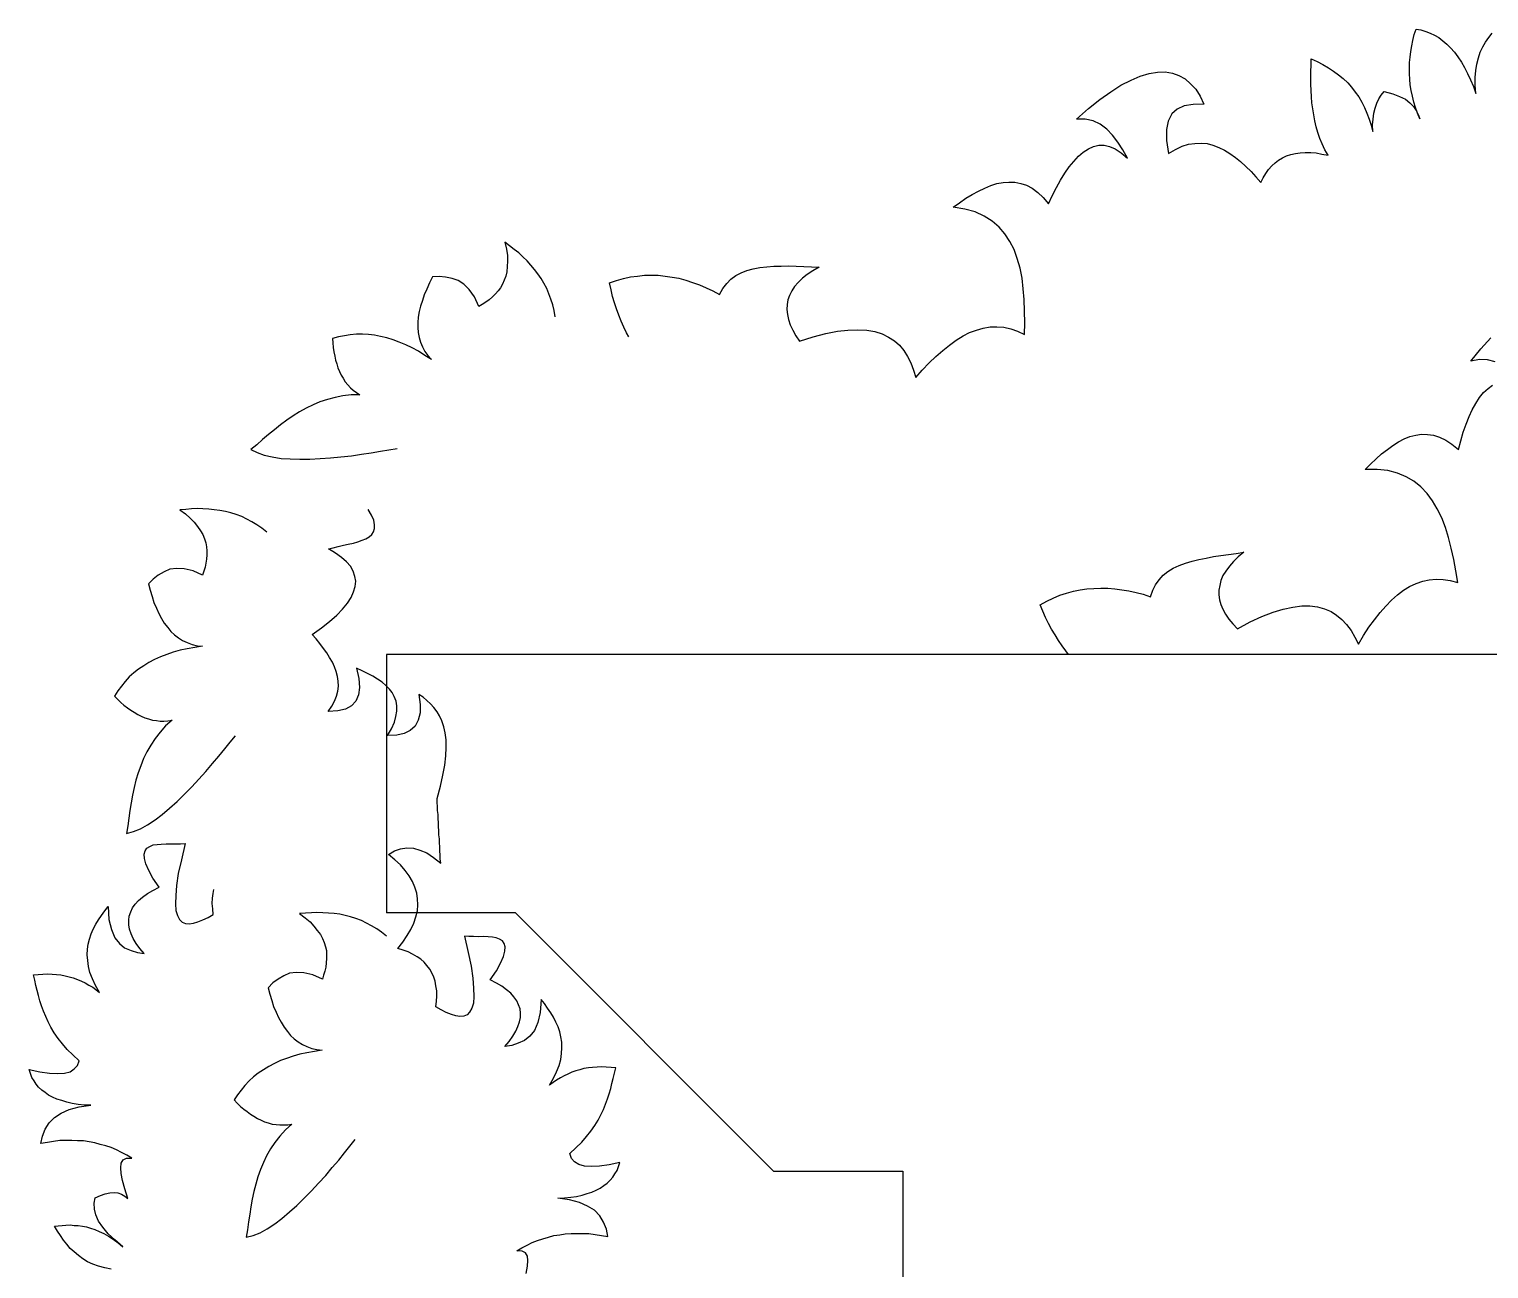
# Model space of a CAD drawing. Extents: x -24232 to 27340, y -23039 to 23489.
# Drawn here: x 2474 to 3039, y -12831 to -12351 of the extents above; entities that cross this region are included whole.
import ezdxf

# ---------------------------------------------------------------- set-up
doc = ezdxf.new("R2010")
doc.units = 0
doc.header["$LTSCALE"] = 10
doc.layers.add('1', color=1, linetype='CONTINUOUS')
doc.layers.add('3', color=3, linetype='CONTINUOUS')

msp = doc.modelspace()

# ---------------------------------------------------------------- linework, layer by layer
at = {"layer": '1'}
for points in [[(2706.34, -12470.34), (2705.46, -12468.77), (2704.42, -12466.52), (2703.38, -12464.28), (2702.49, -12461.91), (2701.59, -12459.54), (2700.83, -12457.18), (2700.08, -12454.69), (2699.48, -12452.08), (2698.87, -12449.46), (2698.87, -12449.46), (2701.66, -12448.46), (2704.28, -12447.72), (2707.03, -12447.13), (2709.76, -12446.8), (2712.49, -12446.48), (2715.2, -12446.42), (2717.76, -12446.49), (2720.44, -12446.83), (2723.12, -12447.18), (2725.78, -12447.66), (2728.43, -12448.41), (2731.06, -12449.29), (2733.69, -12450.18), (2736.31, -12451.33), (2738.92, -12452.48), (2741.51, -12453.9), (2741.51, -12453.9), (2742.78, -12451.57), (2744.28, -12449.66), (2745.89, -12448.03), (2747.77, -12446.56), (2749.88, -12445.51), (2752.11, -12444.6), (2754.59, -12443.99), (2757.07, -12443.5), (2759.8, -12443.18), (2762.51, -12442.99), (2765.36, -12442.94), (2768.2, -12442.89), (2771.17, -12442.99), (2774.13, -12443.09), (2777.1, -12443.19), (2780.06, -12443.29), (2780.06, -12443.29), (2777.65, -12444.72), (2775.51, -12446.17), (2773.64, -12447.65), (2772.02, -12449.28), (2770.55, -12450.79), (2769.47, -12452.46), (2768.65, -12454.29), (2767.98, -12455.99), (2767.69, -12457.86), (2767.55, -12459.74), (2767.8, -12461.65), (2768.19, -12463.58), (2768.84, -12465.66), (2769.89, -12467.77), (2771.07, -12469.89), (2772.53, -12472.03), (2772.53, -12472.03), (2777.8, -12470.28), (2782.63, -12469.04), (2787.16, -12468.18), (2791.25, -12467.69), (2795.05, -12467.59), (2798.55, -12467.73), (2801.62, -12468.24), (2804.52, -12469.14), (2806.99, -12470.42), (2809.31, -12471.82), (2811.2, -12473.59), (2812.93, -12475.62), (2814.37, -12477.9), (2815.66, -12480.43), (2816.66, -12483.21), (2817.51, -12486.12), (2817.51, -12486.12), (2820.04, -12483.21), (2822.69, -12480.45), (2825.32, -12477.95), (2827.94, -12475.59), (2830.54, -12473.49), (2833.11, -12471.67), (2835.82, -12469.99), (2838.35, -12468.7), (2841, -12467.69), (2843.63, -12466.96), (2846.37, -12466.5), (2848.94, -12466.43), (2851.63, -12466.64), (2854.28, -12467.25), (2856.91, -12468.14), (2859.65, -12469.44), (2859.65, -12469.44), (2859.74, -12464.85), (2859.69, -12460.38), (2859.5, -12455.91), (2859.16, -12451.69), (2858.67, -12447.59), (2857.89, -12443.75), (2856.83, -12440.01), (2855.62, -12436.54), (2853.97, -12433.44), (2852.05, -12430.44), (2849.82, -12427.84), (2847.16, -12425.6), (2844.07, -12423.6), (2840.55, -12421.97), (2836.58, -12420.84), (2832.05, -12420.08), (2832.05, -12420.08), (2834.48, -12418.38), (2836.91, -12416.68), (2839.32, -12415.25), (2841.86, -12413.96), (2844.25, -12412.8), (2846.62, -12411.77), (2848.98, -12411.01), (2851.32, -12410.52), (2853.62, -12410.43), (2855.92, -12410.47), (2858.18, -12410.92), (2860.42, -12411.64), (2862.63, -12412.76), (2864.8, -12414.42), (2866.81, -12416.33), (2868.92, -12418.8), (2868.92, -12418.8), (2870.38, -12415.67), (2871.98, -12412.55), (2873.55, -12409.7), (2875.25, -12407), (2876.93, -12404.56), (2878.72, -12402.4), (2880.51, -12400.38), (2882.39, -12398.77), (2884.38, -12397.58), (2886.34, -12396.65), (2888.41, -12396.14), (2890.44, -12396.16), (2892.56, -12396.6), (2894.79, -12397.59), (2897.1, -12399.12), (2899.5, -12401.2), (2899.5, -12401.2), (2897.73, -12397.95), (2895.8, -12394.96), (2893.72, -12392.23), (2891.47, -12389.89), (2888.92, -12387.93), (2886.19, -12386.63), (2883.13, -12385.99), (2879.75, -12385.99), (2879.75, -12385.99), (2884.4, -12381.9), (2888.86, -12378.46), (2893.02, -12375.41), (2897, -12372.89), (2900.94, -12370.9), (2904.44, -12369.42), (2907.91, -12368.34), (2911.19, -12367.79), (2914.17, -12367.75), (2916.97, -12368.24), (2919.47, -12369.12), (2921.8, -12370.38), (2923.95, -12372.31), (2925.94, -12374.49), (2927.62, -12377.19), (2929.13, -12380.29), (2929.13, -12380.29), (2924.94, -12380.36), (2921.51, -12380.9), (2918.71, -12382.17), (2916.67, -12384.04), (2915.24, -12386.76), (2914.57, -12390.09), (2914.65, -12394.29), (2915.46, -12399.35), (2915.46, -12399.35), (2918.15, -12397.81), (2920.69, -12396.52), (2923.18, -12395.77), (2925.64, -12395.42), (2928.08, -12395.34), (2930.36, -12395.52), (2932.62, -12396.11), (2934.85, -12396.96), (2937.06, -12398.08), (2939.12, -12399.32), (2941.3, -12400.85), (2943.33, -12402.49), (2945.35, -12404.41), (2947.36, -12406.33), (2949.22, -12408.37), (2951.21, -12410.55), (2951.21, -12410.55), (2952.03, -12408.72), (2953.11, -12407.05), (2954.18, -12405.51), (2955.37, -12404.12), (2956.68, -12403.01), (2957.98, -12401.89), (2959.53, -12401.07), (2961.08, -12400.24), (2962.75, -12399.7), (2964.54, -12399.3), (2966.45, -12399.05), (2968.35, -12398.92), (2970.51, -12398.96), (2972.66, -12399.13), (2974.79, -12399.57), (2977.19, -12400.03), (2977.19, -12400.03), (2976, -12397.91), (2974.96, -12395.66), (2974.05, -12393.56), (2973.29, -12391.2), (2972.65, -12388.99), (2972.02, -12386.64), (2971.67, -12384.32), (2971.31, -12381.99), (2970.95, -12379.66), (2970.73, -12377.35), (2970.65, -12374.91), (2970.57, -12372.47), (2970.5, -12370.03), (2970.55, -12367.6), (2970.61, -12365.17), (2970.66, -12362.74), (2970.66, -12362.74), (2973.02, -12363.74), (2975.23, -12364.86), (2977.43, -12366.12), (2979.35, -12367.48), (2981.27, -12368.85), (2983.04, -12370.34), (2984.81, -12371.97), (2986.29, -12373.71), (2987.77, -12375.58), (2989.11, -12377.45), (2990.3, -12379.43), (2991.35, -12381.54), (2992.26, -12383.78), (2993.16, -12386.01), (2993.92, -12388.37), (2994.54, -12390.85), (2994.54, -12390.85), (2994.47, -12388.28), (2994.65, -12385.99), (2994.97, -12383.72), (2995.39, -12381.73), (2996.08, -12379.89), (2996.89, -12378.19), (2997.81, -12376.78), (2999, -12375.39), (2999, -12375.39), (3002.32, -12376.19), (3004.94, -12377.21), (3007.15, -12378.33), (3008.94, -12379.68), (3010.31, -12381.14), (3011.27, -12382.71), (3012.09, -12384.26), (3012.77, -12385.93), (3012.77, -12385.93), (3011.86, -12383.7), (3011.09, -12381.48), (3010.45, -12379.4), (3009.94, -12377.2), (3009.44, -12374.99), (3009.07, -12372.8), (3008.84, -12370.62), (3008.74, -12368.45), (3008.78, -12366.29), (3008.81, -12364.13), (3008.98, -12361.98), (3009.28, -12359.84), (3009.59, -12357.7), (3010.03, -12355.57), (3010.61, -12353.32), (3011.32, -12351.21), (3011.32, -12351.21), (3013.19, -12351.5), (3015.04, -12352.05), (3016.74, -12352.72), (3018.43, -12353.53), (3020.12, -12354.48), (3021.64, -12355.68), (3023.16, -12357.01), (3024.67, -12358.48), (3026.16, -12360.09), (3027.5, -12361.95), (3028.83, -12363.95), (3030.02, -12366.07), (3031.19, -12368.33), (3032.34, -12370.85), (3033.5, -12373.37), (3034.49, -12376.16), (3034.49, -12376.16), (3034.21, -12372.89), (3034.17, -12369.91), (3034.39, -12367.23), (3034.86, -12364.7), (3035.45, -12362.31), (3036.17, -12360.07), (3037.14, -12357.98), (3038.23, -12356.17), (3039.46, -12354.38), (3040.8, -12352.73)], [(2677.84, -12462.56), (2677.84, -12462.56), (2677.45, -12460.12), (2676.89, -12457.93), (2676.16, -12455.69), (2675.37, -12453.64), (2674.59, -12451.59), (2673.51, -12449.57), (2672.38, -12447.73), (2671.14, -12445.96), (2669.9, -12444.2), (2668.43, -12442.57), (2666.95, -12440.94), (2665.37, -12439.39), (2663.78, -12437.83), (2662.03, -12436.53), (2660.22, -12435.11), (2658.4, -12433.7), (2658.4, -12433.7), (2658.94, -12436.38), (2659.33, -12438.82), (2659.4, -12440.99), (2659.28, -12443.12), (2659.09, -12445.13), (2658.69, -12446.8), (2658.1, -12448.42), (2657.45, -12449.93), (2656.72, -12451.33), (2655.74, -12452.56), (2654.69, -12453.68), (2653.52, -12454.87), (2652.28, -12455.95), (2650.98, -12456.91), (2649.6, -12457.75), (2648.22, -12458.6), (2648.22, -12458.6), (2646.56, -12454.87), (2644.5, -12452.02), (2642.45, -12449.96), (2640.26, -12448.46), (2637.9, -12447.7), (2635.37, -12447.19), (2632.87, -12446.98), (2630.29, -12447.15), (2630.29, -12447.15), (2629.15, -12449.42), (2628.09, -12451.81), (2627.07, -12454.02), (2626.42, -12456.31), (2625.71, -12458.49), (2625.22, -12460.53), (2624.8, -12462.69), (2624.68, -12464.81), (2624.61, -12466.75), (2624.83, -12468.67), (2625.18, -12470.52), (2625.7, -12472.41), (2626.46, -12474.16), (2627.4, -12475.95), (2628.57, -12477.6), (2629.97, -12479.11), (2629.97, -12479.11), (2627.42, -12477.52), (2624.86, -12475.93), (2622.44, -12474.56), (2619.98, -12473.39), (2617.47, -12472.39), (2615.15, -12471.45), (2612.67, -12470.75), (2610.26, -12470.18), (2607.93, -12469.71), (2605.54, -12469.44), (2603.23, -12469.27), (2600.87, -12469.3), (2598.47, -12469.5), (2596.21, -12469.94), (2593.95, -12470.38), (2591.64, -12471), (2591.64, -12471), (2591.73, -12472.69), (2591.89, -12474.49), (2592.09, -12476.11), (2592.47, -12477.77), (2592.79, -12479.31), (2593.22, -12480.79), (2593.72, -12482.38), (2594.26, -12483.78), (2594.92, -12485.12), (2595.7, -12486.38), (2596.54, -12487.76), (2597.55, -12488.88), (2598.55, -12490.01), (2599.6, -12490.94), (2600.84, -12491.92), (2602.19, -12492.84), (2602.19, -12492.84), (2598.86, -12492.82), (2595.63, -12493.22), (2592.65, -12493.78), (2589.63, -12494.53), (2586.75, -12495.5), (2584.13, -12496.64), (2581.46, -12497.96), (2578.86, -12499.4), (2576.33, -12500.95), (2573.88, -12502.61), (2571.49, -12504.39), (2569.17, -12506.28), (2566.86, -12508.18), (2564.54, -12510.07), (2562.3, -12512.08), (2559.98, -12513.98), (2559.98, -12513.98), (2562.44, -12515.16), (2565.13, -12516.19), (2568.21, -12516.83), (2571.71, -12517.38), (2575.18, -12517.62), (2578.99, -12517.65), (2582.81, -12517.69), (2586.78, -12517.46), (2590.87, -12517.17), (2594.88, -12516.76), (2598.9, -12516.35), (2602.78, -12515.71), (2606.61, -12515.26), (2610.19, -12514.65), (2613.46, -12514.06), (2616.63, -12513.54)], [(3041.93, -12480.05), (3039.01, -12479.26), (3035.89, -12479.16), (3032.56, -12479.76), (3032.56, -12479.76), (3036.41, -12474.91), (3040.2, -12470.74)], [(2876.73, -12593.34), (2875.59, -12591.95), (2874.17, -12589.93), (2872.75, -12587.9), (2871.45, -12585.72), (2870.15, -12583.55), (2868.99, -12581.36), (2867.81, -12579.04), (2866.76, -12576.57), (2865.7, -12574.11), (2865.7, -12574.11), (2868.26, -12572.63), (2870.72, -12571.44), (2873.32, -12570.37), (2875.95, -12569.57), (2878.58, -12568.77), (2881.23, -12568.24), (2883.77, -12567.85), (2886.46, -12567.72), (2889.16, -12567.59), (2891.87, -12567.59), (2894.6, -12567.86), (2897.35, -12568.27), (2900.1, -12568.68), (2902.88, -12569.35), (2905.65, -12570.02), (2908.45, -12570.97), (2908.45, -12570.97), (2909.29, -12568.45), (2910.43, -12566.3), (2911.73, -12564.41), (2913.32, -12562.63), (2915.21, -12561.23), (2917.25, -12559.94), (2919.58, -12558.9), (2921.93, -12557.99), (2924.56, -12557.19), (2927.2, -12556.52), (2929.99, -12555.97), (2932.78, -12555.43), (2935.72, -12555), (2938.66, -12554.58), (2941.59, -12554.15), (2944.53, -12553.72), (2944.53, -12553.72), (2942.41, -12555.56), (2940.56, -12557.37), (2938.97, -12559.15), (2937.67, -12561.04), (2936.49, -12562.78), (2935.72, -12564.62), (2935.24, -12566.56), (2934.87, -12568.36), (2934.92, -12570.25), (2935.11, -12572.12), (2935.7, -12573.96), (2936.42, -12575.79), (2937.42, -12577.72), (2938.83, -12579.61), (2940.37, -12581.49), (2942.17, -12583.34), (2942.17, -12583.34), (2947.06, -12580.69), (2951.59, -12578.62), (2955.9, -12576.98), (2959.84, -12575.78), (2963.56, -12575), (2967.03, -12574.52), (2970.14, -12574.49), (2973.16, -12574.87), (2975.81, -12575.69), (2978.35, -12576.66), (2980.52, -12578.07), (2982.58, -12579.76), (2984.4, -12581.75), (2986.12, -12584.01), (2987.59, -12586.58), (2988.94, -12589.29), (2988.94, -12589.29), (2990.91, -12585.98), (2993.04, -12582.79), (2995.19, -12579.87), (2997.35, -12577.08), (2999.54, -12574.56), (3001.75, -12572.31), (3004.12, -12570.18), (3006.38, -12568.47), (3008.81, -12567.01), (3011.27, -12565.82), (3013.88, -12564.89), (3016.41, -12564.37), (3019.09, -12564.1), (3021.81, -12564.24), (3024.56, -12564.64), (3027.48, -12565.44), (3027.48, -12565.44), (3026.76, -12560.9), (3025.92, -12556.52), (3024.95, -12552.15), (3023.87, -12548.06), (3022.67, -12544.11), (3021.22, -12540.46), (3019.52, -12536.97), (3017.72, -12533.77), (3015.55, -12531), (3013.12, -12528.4), (3010.47, -12526.22), (3007.46, -12524.49), (3004.07, -12523.06), (3000.31, -12522.08), (2996.21, -12521.67), (2991.61, -12521.72), (2991.61, -12521.72), (2993.7, -12519.62), (2995.8, -12517.51), (2997.92, -12515.68), (3000.19, -12513.97), (3002.33, -12512.4), (3004.5, -12510.97), (3006.68, -12509.8), (3008.9, -12508.91), (3011.15, -12508.42), (3013.42, -12508.06), (3015.72, -12508.1), (3018.06, -12508.41), (3020.43, -12509.12), (3022.85, -12510.37), (3025.17, -12511.91), (3027.68, -12513.96), (3027.68, -12513.96), (3028.57, -12510.62), (3029.59, -12507.27), (3030.64, -12504.19), (3031.84, -12501.23), (3033.06, -12498.53), (3034.44, -12496.09), (3035.84, -12493.79), (3037.41, -12491.87), (3039.16, -12490.35), (3040.93, -12489.09)], [(2566.13, -12546.01), (2566.13, -12546.01), (2564.21, -12544.44), (2562.35, -12543.16), (2560.32, -12541.98), (2558.37, -12540.96), (2556.43, -12539.94), (2554.28, -12539.14), (2552.22, -12538.51), (2550.11, -12538.01), (2548.01, -12537.51), (2545.83, -12537.26), (2543.65, -12537.02), (2541.43, -12536.9), (2539.21, -12536.79), (2537.04, -12536.97), (2534.75, -12537.11), (2532.45, -12537.26), (2532.45, -12537.26), (2534.62, -12538.91), (2536.53, -12540.48), (2538.02, -12542.06), (2539.34, -12543.73), (2540.53, -12545.37), (2541.34, -12546.88), (2541.98, -12548.49), (2542.48, -12550.05), (2542.86, -12551.58), (2542.94, -12553.15), (2542.9, -12554.69), (2542.81, -12556.35), (2542.59, -12557.98), (2542.25, -12559.56), (2541.78, -12561.11), (2541.3, -12562.66), (2541.3, -12562.66), (2537.6, -12560.96), (2534.17, -12560.19), (2531.26, -12560.01), (2528.63, -12560.33), (2526.35, -12561.32), (2524.12, -12562.61), (2522.11, -12564.11), (2520.28, -12565.95), (2520.28, -12565.95), (2520.94, -12568.4), (2521.73, -12570.9), (2522.43, -12573.23), (2523.46, -12575.37), (2524.36, -12577.48), (2525.35, -12579.33), (2526.46, -12581.23), (2527.78, -12582.9), (2529.01, -12584.4), (2530.45, -12585.69), (2531.93, -12586.85), (2533.57, -12587.91), (2535.3, -12588.72), (2537.19, -12589.44), (2539.17, -12589.91), (2541.22, -12590.11), (2541.22, -12590.11), (2538.24, -12590.61), (2535.27, -12591.11), (2532.56, -12591.69), (2529.93, -12592.44), (2527.4, -12593.35), (2525.03, -12594.18), (2522.72, -12595.3), (2520.53, -12596.46), (2518.47, -12597.67), (2516.5, -12599.04), (2514.66, -12600.45), (2512.91, -12602.02), (2511.25, -12603.77), (2509.84, -12605.59), (2508.44, -12607.42), (2507.12, -12609.41), (2507.12, -12609.41), (2508.3, -12610.62), (2509.61, -12611.87), (2510.83, -12612.94), (2512.22, -12613.93), (2513.48, -12614.88), (2514.78, -12615.7), (2516.21, -12616.56), (2517.55, -12617.25), (2518.93, -12617.82), (2520.34, -12618.25), (2521.89, -12618.72), (2523.39, -12618.9), (2524.88, -12619.08), (2526.29, -12619.08), (2527.86, -12619), (2529.48, -12618.79), (2529.48, -12618.79), (2526.98, -12620.99), (2524.82, -12623.43), (2522.96, -12625.82), (2521.19, -12628.38), (2519.68, -12631.01), (2518.46, -12633.6), (2517.34, -12636.36), (2516.34, -12639.15), (2515.47, -12641.99), (2514.74, -12644.86), (2514.13, -12647.78), (2513.64, -12650.73), (2513.16, -12653.68), (2512.68, -12656.64), (2512.33, -12659.63), (2511.85, -12662.58), (2511.85, -12662.58), (2514.47, -12661.83), (2517.18, -12660.83), (2519.91, -12659.27), (2522.89, -12657.36), (2525.65, -12655.25), (2528.53, -12652.75), (2531.41, -12650.25), (2534.24, -12647.45), (2537.11, -12644.52), (2539.85, -12641.55), (2542.59, -12638.59), (2545.07, -12635.54), (2547.64, -12632.67), (2549.92, -12629.84), (2551.98, -12627.23), (2554.01, -12624.75)], [(2666.59, -12832.92), (2667.13, -12830.16), (2667.32, -12827.97), (2667.15, -12826.23), (2666.34, -12824.95), (2665.06, -12824.27), (2663.02, -12824.2), (2663.02, -12824.2), (2664.94, -12823.06), (2667.01, -12822.05), (2668.94, -12821.04), (2671.02, -12820.16), (2673.13, -12819.55), (2675.23, -12818.94), (2677.34, -12818.32), (2679.61, -12817.97), (2681.74, -12817.62), (2684.03, -12817.53), (2686.32, -12817.44), (2688.63, -12817.49), (2690.94, -12817.53), (2693.4, -12817.83), (2695.75, -12818.28), (2698.23, -12818.71), (2698.23, -12818.71), (2697.67, -12815.78), (2696.59, -12813.05), (2695.13, -12810.62), (2693.03, -12808.52), (2690.43, -12806.88), (2687.31, -12805.43), (2683.42, -12804.46), (2678.89, -12803.82), (2678.89, -12803.82), (2681.45, -12803.7), (2683.87, -12803.46), (2686.14, -12803.11), (2688.25, -12802.63), (2690.23, -12802.03), (2692.07, -12801.44), (2693.76, -12800.73), (2695.3, -12799.9), (2696.7, -12798.95), (2697.96, -12798.02), (2699.19, -12796.81), (2700.16, -12795.63), (2700.98, -12794.34), (2701.8, -12793.04), (2702.33, -12791.5), (2702.85, -12789.95), (2702.85, -12789.95), (2698.75, -12790.9), (2695.01, -12791.4), (2691.77, -12791.58), (2689.19, -12791.43), (2686.96, -12790.84), (2685.37, -12789.78), (2684.15, -12788.41), (2683.56, -12786.57), (2683.56, -12786.57), (2685.91, -12784.31), (2688.14, -12782.19), (2689.96, -12779.98), (2691.65, -12777.92), (2693.2, -12775.74), (2694.47, -12773.58), (2695.5, -12771.58), (2696.51, -12769.45), (2697.4, -12767.47), (2698.14, -12765.37), (2698.76, -12763.41), (2699.36, -12761.32), (2699.85, -12759.38), (2700.34, -12757.43), (2700.81, -12755.35), (2701.3, -12753.41), (2701.3, -12753.41), (2699.51, -12753.18), (2697.61, -12753.1), (2695.84, -12753), (2694.08, -12753.04), (2692.34, -12753.21), (2690.73, -12753.37), (2689, -12753.67), (2687.42, -12754.1), (2685.83, -12754.52), (2684.26, -12755.08), (2682.71, -12755.78), (2681.28, -12756.46), (2679.87, -12757.27), (2678.33, -12758.1), (2677.07, -12759.04), (2675.69, -12760.12), (2675.69, -12760.12), (2677.18, -12757.4), (2678.42, -12754.85), (2679.4, -12752.45), (2679.98, -12750.09), (2680.29, -12747.76), (2680.48, -12745.57), (2680.41, -12743.41), (2680.08, -12741.41), (2679.61, -12739.43), (2679.01, -12737.45), (2678.16, -12735.64), (2677.15, -12733.71), (2676.18, -12732.05), (2674.92, -12730.27), (2673.66, -12728.5), (2672.42, -12726.86), (2672.42, -12726.86), (2672.1, -12731.9), (2671.13, -12735.79), (2669.81, -12738.9), (2668, -12741.11), (2665.99, -12742.8), (2663.52, -12743.85), (2661.03, -12744.64), (2658.36, -12745.03), (2658.36, -12745.03), (2660.07, -12743.11), (2661.49, -12741.07), (2662.66, -12739.2), (2663.43, -12737.36), (2664.06, -12735.54), (2664.44, -12733.88), (2664.4, -12732.12), (2664.25, -12730.51), (2663.69, -12728.94), (2662.99, -12727.38), (2661.89, -12725.87), (2660.68, -12724.5), (2659.06, -12723.16), (2657.15, -12721.73), (2655.15, -12720.57), (2652.72, -12719.32), (2652.72, -12719.32), (2655.09, -12715.84), (2656.69, -12712.84), (2657.79, -12710.29), (2658.4, -12708.2), (2658.51, -12706.56), (2658.11, -12705.25), (2657.47, -12704.23), (2656.32, -12703.53), (2655.04, -12702.98), (2653.53, -12702.72), (2651.89, -12702.61), (2649.99, -12702.53), (2648.1, -12702.58), (2646.19, -12702.49), (2644.44, -12702.53), (2642.67, -12702.43), (2642.67, -12702.43), (2644.09, -12708.66), (2645.29, -12713.96), (2646.02, -12718.62), (2646.26, -12722.53), (2646.31, -12725.77), (2646.16, -12728.36), (2645.54, -12730.31), (2644.73, -12731.75), (2643.75, -12732.79), (2642.45, -12733.33), (2640.98, -12733.47), (2639.33, -12733.23), (2637.65, -12732.71), (2635.68, -12731.96), (2633.69, -12730.94), (2631.68, -12729.78), (2631.68, -12729.78), (2631.87, -12727.6), (2632.07, -12725.54), (2632.01, -12723.52), (2631.69, -12721.65), (2631.37, -12719.79), (2630.81, -12718.22), (2630.1, -12716.53), (2629.29, -12715.12), (2628.2, -12713.74), (2627.13, -12712.49), (2625.8, -12711.27), (2624.35, -12710.32), (2622.62, -12709.28), (2620.92, -12708.49), (2618.95, -12707.74), (2616.86, -12707.13), (2616.86, -12707.13), (2618.91, -12704.63), (2620.57, -12702.16), (2621.95, -12699.73), (2623.07, -12697.31), (2623.92, -12694.93), (2624.5, -12692.57), (2624.68, -12690.25), (2624.59, -12687.96), (2624.23, -12685.69), (2623.47, -12683.46), (2622.58, -12681.25), (2621.28, -12679.07), (2619.71, -12676.93), (2617.88, -12674.8), (2615.79, -12672.84), (2613.29, -12670.79), (2613.29, -12670.79), (2615.58, -12669.34), (2617.95, -12668.57), (2620.35, -12668.2), (2622.93, -12668.35), (2625.44, -12669.05), (2628.12, -12670.14), (2630.73, -12671.92), (2633.52, -12674.08), (2633.52, -12674.08), (2633.36, -12672.47), (2633.35, -12670.98), (2633.19, -12669.37), (2633.17, -12667.75), (2633.02, -12666.28), (2633, -12664.65), (2632.85, -12663.18), (2632.83, -12661.56), (2632.67, -12659.95), (2632.66, -12658.46), (2632.5, -12656.85), (2632.48, -12655.23), (2632.33, -12653.75), (2632.31, -12652.13), (2632.16, -12650.65), (2632.14, -12649.03), (2632.14, -12649.03), (2633.44, -12644.3), (2634.37, -12640.01), (2635.07, -12636.15), (2635.54, -12632.58), (2635.62, -12629.32), (2635.6, -12626.35), (2635.2, -12623.68), (2634.7, -12621.29), (2633.94, -12619.06), (2633.07, -12617.12), (2632.09, -12615.45), (2630.85, -12613.82), (2629.5, -12612.46), (2628.14, -12611.1), (2626.67, -12609.89), (2625.08, -12608.83), (2625.08, -12608.83), (2625.59, -12612.71), (2625.51, -12615.96), (2624.83, -12618.74), (2623.57, -12621.03), (2621.7, -12622.7), (2619.38, -12623.88), (2616.47, -12624.57), (2612.95, -12624.65), (2612.95, -12624.65), (2614.46, -12622.06), (2615.57, -12619.51), (2616.16, -12617.29), (2616.5, -12615.22), (2616.57, -12613.19), (2616.25, -12611.32), (2615.54, -12609.63), (2614.71, -12608.09), (2613.63, -12606.7), (2612.28, -12605.35), (2610.79, -12604), (2609.05, -12602.82), (2607.18, -12601.65), (2605.18, -12600.63), (2603.05, -12599.62), (2600.92, -12598.61), (2600.92, -12598.61), (2601.85, -12602.58), (2602.06, -12606.08), (2601.67, -12608.96), (2600.68, -12611.36), (2598.96, -12613.16), (2596.65, -12614.47), (2593.61, -12615.17), (2589.97, -12615.39), (2589.97, -12615.39), (2591.4, -12613.36), (2592.42, -12611.36), (2593.18, -12609.39), (2593.66, -12607.45), (2593.88, -12605.53), (2593.83, -12603.64), (2593.51, -12601.77), (2593.06, -12599.92), (2592.34, -12598.1), (2591.62, -12596.27), (2590.49, -12594.49), (2589.37, -12592.7), (2588.11, -12590.93), (2586.71, -12589.04), (2585.32, -12587.28), (2583.79, -12585.53), (2583.79, -12585.53), (2587.34, -12583.02), (2590.48, -12580.54), (2593.22, -12578.11), (2595.42, -12575.72), (2597.37, -12573.5), (2598.77, -12571.2), (2599.78, -12569.07), (2600.39, -12566.98), (2600.59, -12564.92), (2600.27, -12563.06), (2599.67, -12561.09), (2598.54, -12559.17), (2597.01, -12557.42), (2595.08, -12555.72), (2592.75, -12554.05), (2590.02, -12552.42), (2590.02, -12552.42), (2591.87, -12551.97), (2593.86, -12551.5), (2595.84, -12551.04), (2597.69, -12550.58), (2599.69, -12550.25), (2601.39, -12549.68), (2603.1, -12549.11), (2604.53, -12548.56), (2605.81, -12547.76), (2606.8, -12546.85), (2607.52, -12545.83), (2607.93, -12544.57), (2607.92, -12543.08), (2607.62, -12541.35), (2606.75, -12539.4), (2605.45, -12537.23), (2605.45, -12537.23), (2605.52, -12537.12)], [(2505.9, -12831.35), (2503.38, -12830.83), (2501.01, -12830.19), (2498.78, -12829.42), (2496.72, -12828.4), (2494.93, -12827.27), (2493.16, -12826.01), (2491.54, -12824.63), (2490.05, -12823.26), (2488.73, -12821.64), (2487.4, -12820.02), (2486.22, -12818.27), (2485.04, -12816.53), (2483.88, -12814.65), (2483.88, -12814.65), (2485.38, -12814.53), (2486.88, -12814.41), (2488.38, -12814.29), (2490.02, -12814.18), (2491.49, -12814.33), (2493.12, -12814.36), (2494.71, -12814.66), (2496.31, -12814.95), (2497.89, -12815.38), (2499.59, -12815.96), (2501.28, -12816.67), (2503.09, -12817.53), (2504.89, -12818.52), (2506.67, -12819.65), (2508.56, -12821.06), (2510.44, -12822.6), (2510.44, -12822.6), (2507.31, -12819.98), (2504.71, -12817.56), (2502.66, -12815.05), (2501, -12812.71), (2499.89, -12810.3), (2499.43, -12808.09), (2499.26, -12805.77), (2499.74, -12803.65), (2499.74, -12803.65), (2501.73, -12802.76), (2503.55, -12802.13), (2505.35, -12801.77), (2506.99, -12801.67), (2508.46, -12801.81), (2509.91, -12802.23), (2511.18, -12803.04), (2512.31, -12803.96), (2512.31, -12803.96), (2511.2, -12800.19), (2510.3, -12796.99), (2509.77, -12794.23), (2509.58, -12792.04), (2509.75, -12790.3), (2510.56, -12789.02), (2511.85, -12788.34), (2513.88, -12788.27), (2513.88, -12788.27), (2511.97, -12787.13), (2509.9, -12786.11), (2507.97, -12785.11), (2505.89, -12784.22), (2503.79, -12783.6), (2501.68, -12782.99), (2499.58, -12782.37), (2497.31, -12782), (2495.18, -12781.65), (2492.89, -12781.56), (2490.6, -12781.47), (2488.29, -12781.5), (2485.98, -12781.54), (2483.51, -12781.84), (2481.17, -12782.28), (2478.69, -12782.71), (2478.69, -12782.71), (2479.25, -12779.78), (2480.34, -12777.05), (2481.8, -12774.62), (2483.91, -12772.53), (2486.51, -12770.9), (2489.63, -12769.45), (2493.52, -12768.49), (2498.06, -12767.86), (2498.06, -12767.86), (2495.5, -12767.74), (2493.08, -12767.49), (2490.82, -12767.13), (2488.7, -12766.65), (2486.73, -12766.04), (2484.89, -12765.45), (2483.2, -12764.74), (2481.66, -12763.91), (2480.26, -12762.96), (2479, -12762.02), (2477.77, -12760.81), (2476.81, -12759.63), (2475.99, -12758.33), (2475.17, -12757.03), (2474.65, -12755.48), (2474.13, -12753.94), (2474.13, -12753.94), (2478.23, -12754.9), (2481.97, -12755.41), (2485.2, -12755.6), (2487.79, -12755.45), (2490.02, -12754.86), (2491.61, -12753.8), (2492.83, -12752.43), (2493.42, -12750.6), (2493.42, -12750.6), (2491.08, -12748.33), (2488.85, -12746.21), (2487.04, -12744), (2485.36, -12741.93), (2483.81, -12739.75), (2482.54, -12737.59), (2481.52, -12735.59), (2480.52, -12733.46), (2479.63, -12731.47), (2478.9, -12729.37), (2478.28, -12727.41), (2477.68, -12725.31), (2477.2, -12723.37), (2476.71, -12721.43), (2476.25, -12719.35), (2475.76, -12717.4), (2475.76, -12717.4), (2477.55, -12717.18), (2479.45, -12717.1), (2481.22, -12717), (2482.98, -12717.04), (2484.72, -12717.22), (2486.33, -12717.38), (2488.06, -12717.69), (2489.64, -12718.12), (2491.22, -12718.55), (2492.79, -12719.11), (2494.35, -12719.81), (2495.77, -12720.5), (2497.18, -12721.31), (2498.72, -12722.15), (2499.98, -12723.08), (2501.36, -12724.17), (2501.36, -12724.17), (2499.87, -12721.45), (2498.64, -12718.89), (2497.66, -12716.49), (2497.09, -12714.13), (2496.78, -12711.79), (2496.59, -12709.61), (2496.67, -12707.45), (2497.01, -12705.45), (2497.48, -12703.47), (2498.08, -12701.5), (2498.94, -12699.69), (2499.95, -12697.75), (2500.93, -12696.09), (2502.19, -12694.32), (2503.45, -12692.55), (2504.7, -12690.92), (2504.7, -12690.92), (2505.01, -12695.96), (2505.97, -12699.85), (2507.28, -12702.96), (2509.09, -12705.17), (2511.09, -12706.86), (2513.56, -12707.92), (2516.05, -12708.72), (2518.72, -12709.12), (2518.72, -12709.12), (2517.02, -12707.19), (2515.59, -12705.15), (2514.43, -12703.27), (2513.67, -12701.43), (2513.04, -12699.61), (2512.66, -12697.95), (2512.7, -12696.19), (2512.86, -12694.58), (2513.43, -12693.01), (2514.13, -12691.46), (2515.23, -12689.94), (2516.45, -12688.58), (2518.07, -12687.25), (2519.97, -12685.82), (2521.99, -12684.66), (2524.41, -12683.42), (2524.41, -12683.42), (2522.06, -12679.93), (2520.46, -12676.92), (2519.36, -12674.38), (2518.76, -12672.28), (2518.65, -12670.65), (2519.06, -12669.33), (2519.7, -12668.32), (2520.85, -12667.62), (2522.13, -12667.07), (2523.64, -12666.82), (2525.28, -12666.71), (2527.18, -12666.63), (2529.07, -12666.68), (2530.98, -12666.6), (2532.73, -12666.65), (2534.5, -12666.55), (2534.5, -12666.55), (2533.07, -12672.77), (2531.86, -12678.07), (2531.12, -12682.74), (2530.86, -12686.64), (2530.81, -12689.88), (2530.95, -12692.47), (2531.57, -12694.43), (2532.37, -12695.86), (2533.35, -12696.91), (2534.65, -12697.45), (2536.13, -12697.6), (2537.78, -12697.35), (2539.45, -12696.85), (2541.43, -12696.1), (2543.42, -12695.08), (2545.44, -12693.92), (2545.44, -12693.92), (2545.25, -12691.74), (2545.05, -12689.69), (2545.12, -12687.66), (2545.44, -12685.8), (2545.7, -12684.31)], [(2612.5, -12702.4), (2612.5, -12702.4), (2610.59, -12700.83), (2608.72, -12699.55), (2606.69, -12698.37), (2604.75, -12697.35), (2602.8, -12696.33), (2600.65, -12695.53), (2598.59, -12694.9), (2596.49, -12694.4), (2594.39, -12693.9), (2592.21, -12693.65), (2590.03, -12693.41), (2587.81, -12693.29), (2585.59, -12693.18), (2583.42, -12693.36), (2581.12, -12693.5), (2578.82, -12693.65), (2578.82, -12693.65), (2580.99, -12695.3), (2582.91, -12696.87), (2584.4, -12698.45), (2585.72, -12700.12), (2586.91, -12701.76), (2587.71, -12703.27), (2588.35, -12704.88), (2588.86, -12706.44), (2589.24, -12707.97), (2589.32, -12709.54), (2589.27, -12711.08), (2589.18, -12712.74), (2588.97, -12714.37), (2588.62, -12715.95), (2588.15, -12717.5), (2587.68, -12719.05), (2587.68, -12719.05), (2583.97, -12717.35), (2580.54, -12716.58), (2577.64, -12716.4), (2575, -12716.72), (2572.72, -12717.71), (2570.5, -12719), (2568.49, -12720.5), (2566.66, -12722.34), (2566.66, -12722.34), (2567.31, -12724.79), (2568.1, -12727.29), (2568.8, -12729.62), (2569.83, -12731.76), (2570.74, -12733.87), (2571.72, -12735.72), (2572.83, -12737.62), (2574.15, -12739.29), (2575.38, -12740.79), (2576.82, -12742.08), (2578.3, -12743.24), (2579.95, -12744.3), (2581.67, -12745.11), (2583.57, -12745.83), (2585.54, -12746.3), (2587.59, -12746.5), (2587.59, -12746.5), (2584.62, -12747), (2581.65, -12747.5), (2578.93, -12748.08), (2576.31, -12748.83), (2573.77, -12749.74), (2571.41, -12750.57), (2569.09, -12751.69), (2566.9, -12752.85), (2564.84, -12754.06), (2562.87, -12755.43), (2561.03, -12756.83), (2559.28, -12758.41), (2557.62, -12760.16), (2556.21, -12761.98), (2554.81, -12763.81), (2553.5, -12765.8), (2553.5, -12765.8), (2554.68, -12767.01), (2555.99, -12768.26), (2557.21, -12769.33), (2558.59, -12770.32), (2559.85, -12771.27), (2561.15, -12772.09), (2562.58, -12772.95), (2563.92, -12773.64), (2565.3, -12774.21), (2566.72, -12774.64), (2568.26, -12775.11), (2569.76, -12775.29), (2571.26, -12775.47), (2572.66, -12775.47), (2574.24, -12775.39), (2575.85, -12775.18), (2575.85, -12775.18), (2573.35, -12777.38), (2571.19, -12779.82), (2569.33, -12782.21), (2567.56, -12784.77), (2566.05, -12787.4), (2564.84, -12789.99), (2563.71, -12792.75), (2562.72, -12795.54), (2561.85, -12798.38), (2561.11, -12801.25), (2560.5, -12804.17), (2560.02, -12807.12), (2559.54, -12810.07), (2559.06, -12813.03), (2558.7, -12816.02), (2558.22, -12818.97), (2558.22, -12818.97), (2560.85, -12818.22), (2563.55, -12817.22), (2566.28, -12815.66), (2569.26, -12813.75), (2572.02, -12811.64), (2574.9, -12809.14), (2577.78, -12806.64), (2580.61, -12803.84), (2583.48, -12800.91), (2586.22, -12797.94), (2588.96, -12794.98), (2591.44, -12791.93), (2594.01, -12789.06), (2596.29, -12786.23), (2598.36, -12783.62), (2600.38, -12781.14)]]:
    msp.add_lwpolyline(points, dxfattribs=at)
at = {"layer": '3'}
for p, q in [((4512.46, -12593.34), (2612.46, -12593.34)), ((2612.46, -12593.34), (2612.46, -12693.34)), ((2662.46, -12693.34), (2612.46, -12693.34)), ((2662.46, -12693.34), (2762.46, -12793.34)), ((2762.46, -12793.34), (2812.46, -12793.34)), ((2812.46, -12793.34), (2812.46, -12843.34))]:
    msp.add_line(p, q, dxfattribs=at)

doc.saveas('drawing.dxf')
